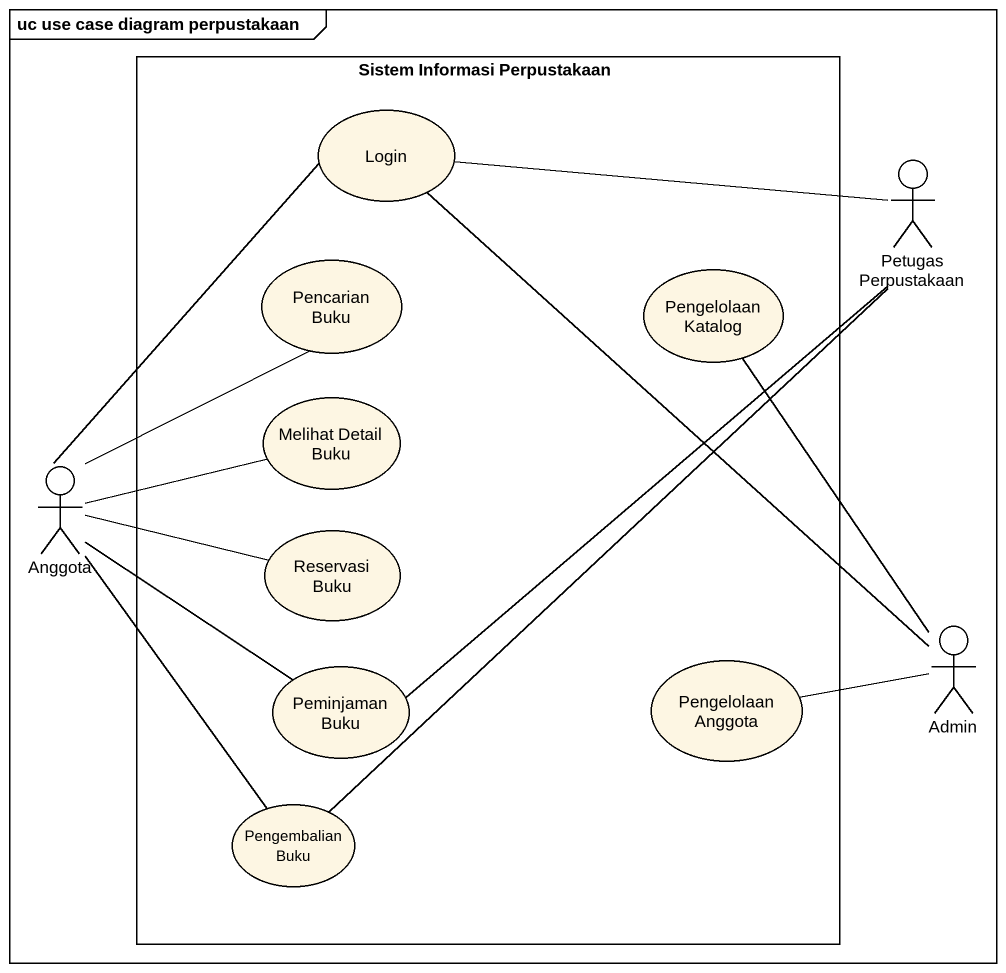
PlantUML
@startuml
mainframe uc use case diagram perpustakaan
rectangle "Sistem Informasi Perpustakaan" as Sistem_Informasi {
  usecase Login
  usecase "Pencarian Buku" as Pencarian_Buku
  usecase "Pengelolaan Katalog" as Pengelolaan_Katalog
  usecase "Melihat Detail Buku" as Melihat_Detail_Buku
  usecase "Reservasi Buku" as Reservasi_Buku
  usecase "Peminjaman Buku" as Peminjaman_Buku
  usecase "Pengelolaan Anggota" as Pengelolaan_Anggota
  usecase "Pengembalian Buku" as Pengembalian_Buku
}
actor "Petugas Perpustakaan" as Petugas_Perpustakaan
actor Anggota
actor Admin
Login -- Admin
Petugas_Perpustakaan -left- Login
Petugas_Perpustakaan -- Peminjaman_Buku
Petugas_Perpustakaan -- Pengembalian_Buku
Pengelolaan_Katalog -- Admin
Anggota -up- Login
Anggota -up- Pencarian_Buku
Anggota -right- Melihat_Detail_Buku
Anggota -right- Reservasi_Buku
Anggota -- Peminjaman_Buku
Anggota -- Pengembalian_Buku
Pengelolaan_Anggota -right- Admin
@enduml
